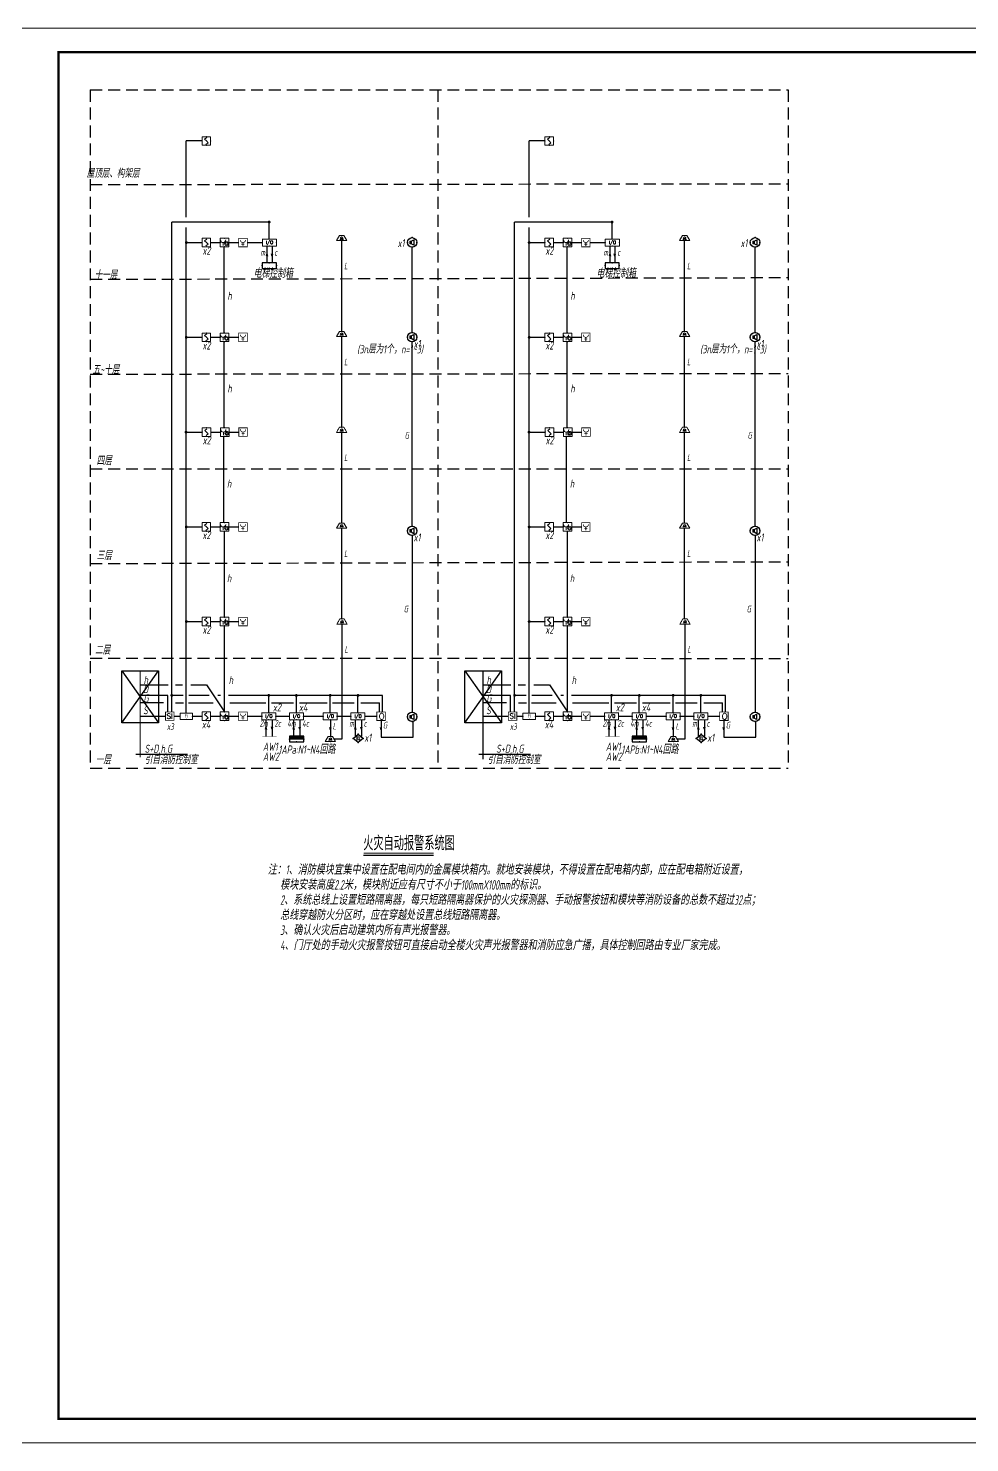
# Model space of a CAD drawing. Extents: x 3774419 to 4775970, y -926964 to 2266.
# Drawn here: x 4057942 to 4097493, y -689364 to -629964 of the extents above; entities that cross this region are included whole.
import ezdxf
from ezdxf.enums import TextEntityAlignment as Align

# ---------------------------------------------------------------- set-up
doc = ezdxf.new("R2010")
doc.units = 0
doc.header["$LTSCALE"] = 1000
doc.header["$MEASUREMENT"] = 0
doc.linetypes.add('CONTINOUS', pattern=[0])
doc.linetypes.add('DASHED', pattern=[0.75, 0.5, -0.25])
doc.layers.get('0').update_dxf_attribs({"linetype": 'CONTINUOUS'})
for name, color, linetype in [('!!电气', 1, 'CONTINUOUS'), ('1-弱电', 3, 'CONTINUOUS'), ('ANNO-NOTE', 7, 'CONTINUOUS'), ('DIM-照明', 7, 'CONTINUOUS'), ('EQUIP-安防', 3, 'CONTINUOUS'), ('EQUIP-广播', 3, 'CONTINUOUS'), ('EQUIP-箱柜', 3, 'CONTINUOUS'), ('WIRE-SECU-1', 30, 'CONTINUOUS'), ('WIRE-消防', 4, 'CONTINUOUS'), ('WIRE-照明', 2, 'CONTINUOUS'), ('设备', 253, 'CONTINUOUS')]:
    doc.layers.add(name, color=color, linetype=linetype)
doc.layers.add('EQUIP-消防', color=3, linetype='CONTINUOUS', lineweight=20)
doc.layers.add('图框', color=147, linetype='CONTINUOUS', lineweight=20)
doc.styles.add('1黑体弱电', font='SIMPLEX.shx', dxfattribs={"width": 0.8, "height": 3.5, "bigfont": 'HZTXT.shx'})
doc.styles.add('_TCH_LABEL', font='COMPLEX', dxfattribs={"bigfont": 'GBCBIG'})
doc.styles.add('_TEL_DIM', font='SIMPLEX', dxfattribs={"width": 0.8, "height": 3.5, "bigfont": 'HZTXT'})
doc.styles.add('HZTXT', font='gbeitc.shx', dxfattribs={"width": 0.8, "height": 400, "bigfont": 'hztxt.shx'})
doc.styles.add('SM1', font='realsz.shx', dxfattribs={"width": 0.75, "bigfont": 'realhz.shx'})
doc.styles.get("Standard").update_dxf_attribs({"font": 'gbenor.shx', "bigfont": 'gbcbig.shx'})

# ---------------------------------------------------------------- blocks, each defined once
blk = doc.blocks.new('$equip$00002341')
for p, q in [((-0.24, 0.14), (-0.24, -0.14)), ((-0.24, 0.14), (-0.1, 0.14)), ((-0.1, 0.14), (0.17, 0.28)), ((-0.1, 0.14), (-0.1, -0.14)), ((0.17, 0.28), (0.17, -0.3)), ((-0.1, -0.14), (-0.24, -0.14)), ((0.17, -0.3), (-0.1, -0.14))]:
    blk.add_line(p, q)
at = {"const_width": 0.04}
blk.add_lwpolyline([(-0.5, 0, -1), (0.5, 0, -1), (-0.5, 0, -1.463176)], format="xyb", dxfattribs=at)
blk.add_circle((0, 0), 0.5)
for p in [(-0.5, 0), (0, 0.5), (0.5, 0), (0, -0.5)]:
    blk.add_point(p)
at = {"color": 7, "style": '_TEL_DIM', "flags": 1}
blk.add_attdef('A', text='', height=0.00002, dxfattribs=at).set_placement((0, 0), align=Align.MIDDLE_CENTER)
blk = doc.blocks.new('$equip$00002649')
for p, q in [((-0.5, 0.5), (-0.5, -0.5)), ((0.5, 0.5), (-0.5, 0.5)), ((-0.2, 0.2), (0.05, 0.4)), ((0, 0), (-0.2, 0.2)), ((0, 0), (0.2, -0.2)), ((0.5, -0.5), (0.5, 0.5)), ((-0.5, -0.5), (0.5, -0.5)), ((0.2, -0.2), (-0.05, -0.4))]:
    blk.add_line(p, q)
at = {"const_width": 0.04}
blk.add_lwpolyline([(-0.5, 0.5), (0.5, 0.5), (0.5, -0.5), (-0.5, -0.5), (-0.5, 0.5), (0.5, 0.5)], dxfattribs=at)
for p in [(-0.5, 0), (0, 0.5), (0.5, 0), (0, -0.5)]:
    blk.add_point(p)
at = {"color": 7, "flags": 1}
for tag, height, p in [('A', 0.00002, (0, 0)), ('B', 0.4, (0.76, -0.21))]:
    blk.add_attdef(tag, text='', height=height, dxfattribs=at).set_placement(p, align=Align.MIDDLE_CENTER)
blk = doc.blocks.new('1消火栓')
at = {"const_width": 41.7}
blk.add_lwpolyline([(-250, 250), (250, 250), (250, -250), (-250, -250)], close=True, dxfattribs=at)
blk.add_lwpolyline([(154, 154, -1.000006), (-154, 154, 114.331023)], format="xyb", dxfattribs=at)
for points in [[(0, 0), (0, -207)], [(0, 0), (0, -207)], [(-93, -96), (85, -96)]]:
    blk.add_lwpolyline(points, dxfattribs=at)
blk = doc.blocks.new('$equip$00002655')
for p, q in [((-0.5, 1), (-0.5, 0)), ((0.5, 1), (-0.5, 1)), ((-0.5, 0), (0.5, 0)), ((-0.17, 0.5), (-0.17, 0.15)), ((0.5, 0), (0.5, 1))]:
    blk.add_line(p, q)
at = {"const_width": 0.04}
blk.add_lwpolyline([(-0.5, 1), (0.5, 1), (0.5, 0), (-0.5, 0), (-0.5, 1), (0.5, 1)], dxfattribs=at)
for radius in [0.226, 0.113]:
    blk.add_circle((0.23, 0.36), radius)
blk.add_arc((-0.17, 0.8), 0.3, 180, 0)
for p in [(-0.5, 0.5), (0, 1), (0, 0), (0.5, 0.5)]:
    blk.add_point(p)
at = {"color": 7, "flags": 1}
for tag, height, p in [('A', 0.00002, (0, 0)), ('B', 0.4, (0.76, 0.29))]:
    blk.add_attdef(tag, text='', height=height, dxfattribs=at).set_placement(p, align=Align.MIDDLE_CENTER)
blk = doc.blocks.new('A$C1B845245')
at = {"layer": '1-弱电', "const_width": 26.6, "elevation": 399}
blk.add_lwpolyline([(126, -75), (126, 221), (-169, 221), (-169, -75)], close=True, dxfattribs=at)
at = {"layer": '1-弱电', "style": '1黑体弱电', "width": 1.000075}
blk.add_text('SI', height=180, dxfattribs=at).set_placement((-130, -17))
blk = doc.blocks.new('A$C5115461D')
at = {"layer": 'DIM-照明', "color": 3}
for p, q in [((-643, 912), (643, -912)), ((-643, -912), (643, 912))]:
    blk.add_line(p, q, dxfattribs=at)
blk.add_lwpolyline([(-643, 912), (643, 912), (643, -912), (-643, -912)], close=True, dxfattribs=at)
blk = doc.blocks.new('$equip$00002463')
for p, q in [((-0.65, 0.65), (-0.65, 0)), ((0.65, 0.65), (-0.65, 0.65)), ((-0.65, 0), (0.65, 0)), ((0.65, 0), (0.65, 0.65))]:
    blk.add_line(p, q)
at = {"const_width": 0.05}
blk.add_lwpolyline([(-0.65, 0.65), (-0.65, 0), (0.65, 0), (0.65, 0.65), (-0.65, 0.65), (-0.65, 0)], dxfattribs=at)
for p in [(-0.65, 0.33), (0, 0.65), (0, 0), (0.65, 0.33)]:
    blk.add_point(p)
at = {"color": 7, "style": '_TEL_DIM'}
blk.add_attdef('$TEXT$', text='', height=0.3, dxfattribs=at).set_placement((0.01, 0.34), align=Align.MIDDLE_CENTER)
at = {"color": 7, "style": '_TEL_DIM', "flags": 1}
blk.add_attdef('A', text='', height=0.00002, dxfattribs=at).set_placement((0, 0), align=Align.MIDDLE_CENTER)
blk = doc.blocks.new('$equip$00002659')
for p, q in [((-0.3, 0.7), (-0.7, 0)), ((-0.7, 0), (0.7, 0)), ((0.3, 0.7), (-0.3, 0.7)), ((-0.05, 0.17), (-0.25, 0.17)), ((-0.18, 0.3), (0.18, 0.3)), ((-0.05, 0.3), (-0.05, 0.17)), ((0.05, 0.3), (0.05, 0.17)), ((0.05, 0.17), (0.25, 0.17)), ((0.7, 0), (0.3, 0.7))]:
    blk.add_line(p, q)
at = {"const_width": 0.04}
blk.add_lwpolyline([(-0.3, 0.7), (0.3, 0.7), (0.7, 0), (-0.7, 0), (-0.3, 0.7), (0.3, 0.7)], dxfattribs=at)
blk.add_arc((0, 0.3), 0.181, 359.6973, 180.3027)
for p in [(-0.5, 0.35), (0, 0.7), (0, 0), (0.5, 0.35)]:
    blk.add_point(p)
at = {"color": 7, "flags": 1}
for tag, height, p in [('A', 0.00002, (0, 0)), ('B', 0.4, (0.96, 0.29))]:
    blk.add_attdef(tag, text='', height=height, dxfattribs=at).set_placement(p, align=Align.MIDDLE_CENTER)
blk = doc.blocks.new('1输出模块')
at = {"layer": '1-弱电', "const_width": 45}
blk.add_lwpolyline([(250, 0), (250, 500), (-250, 500), (-250, 0)], close=True, dxfattribs=at)
at = {"layer": '1-弱电', "style": '1黑体弱电', "oblique": 0.7}
blk.add_text('O', height=370, dxfattribs=at).set_placement((-137, 63))
blk = doc.blocks.new('$equip$00002779')
for p, q in [((0.65, 0.65), (-0.65, 0.65)), ((-0.65, 0.65), (-0.65, 0)), ((-0.65, 0), (0.65, 0)), ((0.65, 0), (0.65, 0.65))]:
    blk.add_line(p, q)
at = {"const_width": 0.04}
blk.add_lwpolyline([(-0.65, 0.65), (-0.65, 0), (0.65, 0), (0.65, 0.65), (-0.65, 0.65), (-0.65, 0)], dxfattribs=at)
for p in [(-0.65, 0.33), (0, 0.65), (0, 0), (0.65, 0.33)]:
    blk.add_point(p)
at = {"color": 7}
blk.add_attdef('$TEXT$', text='', height=0.34, dxfattribs=at).set_placement((0.01, 0.34), align=Align.MIDDLE_CENTER)
at = {"color": 7, "flags": 1}
for tag, height, p in [('A', 0.00002, (0, 0)), ('B', 0.4, (0.9, 0.25))]:
    blk.add_attdef(tag, text='', height=height, dxfattribs=at).set_placement(p, align=Align.MIDDLE_CENTER)
blk = doc.blocks.new('$equip$00002474')
for p, q in [((-0.52, 0), (0, 0.44)), ((0, -0.44), (-0.52, 0)), ((0, 0.44), (0.52, 0)), ((0.52, 0), (0, -0.44))]:
    blk.add_line(p, q)
at = {"const_width": 0.04}
blk.add_lwpolyline([(0, 0.44), (-0.52, 0), (0, -0.44), (0.52, 0), (0, 0.44), (-0.52, 0)], dxfattribs=at)
for p in [(-0.52, 0), (0, 0.44), (0.52, 0), (0, -0.44)]:
    blk.add_point(p)
at = {"color": 7, "style": '_TEL_DIM'}
blk.add_attdef('$TEXT$', text='', height=0.3, dxfattribs=at).set_placement((0.03, 0.01), align=Align.MIDDLE_CENTER)
at = {"color": 7, "style": '_TEL_DIM', "flags": 1}
blk.add_attdef('A', text='', height=0.00002, dxfattribs=at).set_placement((0, 0), align=Align.MIDDLE_CENTER)
blk = doc.blocks.new('A$C341176C1')
at = {"layer": '设备', "color": 3, "const_width": 5}
blk.add_lwpolyline([(-240, -200), (0, -200), (0, -800), (-240, -800)], close=True, dxfattribs=at)
for points in [[(-240, -312), (0, -312)], [(-240, -688), (0, -688)]]:
    blk.add_lwpolyline(points, dxfattribs=at)
blk = doc.blocks.new('*X10')
at = {"color": 0}
for p, q in [((-250, 33), (-183, 100)), ((-250, 68), (-218, 100)), ((-247, 0), (-147, 100)), ((-212, 0), (-112, 100)), ((-177, 0), (-77, 100)), ((-141, 0), (-41, 100)), ((-106, 0), (-6, 100)), ((-71, 0), (29, 100)), ((-35, 0), (65, 100)), ((0, 0), (100, 100)), ((35, 0), (135, 100)), ((71, 0), (171, 100)), ((106, 0), (206, 100)), ((141, 0), (241, 100)), ((177, 0), (250, 73)), ((212, 0), (250, 38)), ((247, 0), (250, 3))]:
    blk.add_line(p, q, dxfattribs=at)
blk = doc.blocks.new('$equip$00001414')
for p, q in [((0.75, 0.6), (-0.75, 0.6)), ((-0.75, 0.6), (-0.75, 0)), ((-0.75, 0.3), (0.75, 0.3)), ((-0.75, 0), (0.75, 0)), ((0.75, 0), (0.75, 0.6))]:
    blk.add_line(p, q)
at = {"const_width": 0.3}
blk.add_lwpolyline([(-0.75, 0.15), (0.75, 0.15)], dxfattribs=at)
for p in [(-0.75, 0.3), (0, 0.6), (0, 0), (0.75, 0.3)]:
    blk.add_point(p)
at = {"xscale": 0.00300000000061118, "yscale": 0.00300000000061118, "zscale": 0.00300000000061118}
blk.add_blockref('*X10', (0, 0), dxfattribs=at)
at = {"style": '_TCH_LABEL', "flags": 9}
blk.add_attdef('A', (0, 0), '', height=0.00002, dxfattribs=at)
blk = doc.blocks.new('$equip$00001413')
for p, q in [((0.75, 0.6), (-0.75, 0.6)), ((-0.75, 0.6), (-0.75, 0)), ((-0.75, 0), (0.75, 0)), ((0.75, 0), (0.75, 0.6))]:
    blk.add_line(p, q)
for p in [(-0.75, 0.3), (0, 0.6), (0, 0), (0.75, 0.3)]:
    blk.add_point(p)
at = {"style": '_TCH_LABEL', "flags": 9}
blk.add_attdef('A', (0, 0), '', height=0.00002, dxfattribs=at)

msp = doc.modelspace()

# ---------------------------------------------------------------- linework, layer by layer
at = {"layer": '!!电气'}
for p, q in [((4062467, -660453), (4064625.7, -660453)), ((4076873, -660453), (4079044.3, -660453))]:
    msp.add_line(p, q, dxfattribs=at)
at = {"layer": 'ANNO-NOTE', "color": 7}
for p in [(4072026.9, -664694.9, 2793.2), (4073062.3, -664694.9, 2793.2)]:
    msp.add_line(p, (4074970.4, -664694.9, 2793.2), dxfattribs=at)
at = {"layer": 'DIM-照明', "color": 253, "linetype": 'DASHED'}
for p, q in [((4060549.2, -632545.9), (4060549.4, -661031.1, 2722.6)), ((4075145.1, -632545.8), (4075145.3, -661031, 2722.6)), ((4089863.2, -632545.8), (4089863.4, -661031, 2722.6))]:
    msp.add_line(p, q, dxfattribs=at)
at = {"layer": 'DIM-照明', "color": 3}
for p, q in [((4065243.1, -634697.1, -2005.7), (4064579.7, -634697.1, -2005.7)), ((4064579.7, -637895.4, -1286.3), (4064579.7, -634697.1, -2005.7)), ((4078985.6, -637895.4, -1286.3), (4078985.6, -634697.1, -2005.7)), ((4079649.1, -634697.1, -2005.7), (4078985.6, -634697.1, -2005.7)), ((4063967.8, -657978.5, 3479.9), (4063967.8, -638101.9, 3479.9)), ((4068061.5, -638101.9, 836.6), (4063967.8, -638101.9, 3479.9)), ((4064579.7, -657978.5, 3231.3), (4064579.7, -638327.6, -1189.1)), ((4068061.4, -638814.3, -1203.1), (4068061.5, -638101.9, 1068.1)), ((4078373.8, -657978.5, 3479.9), (4078373.8, -638101.9, 3479.9)), ((4082467.5, -638101.9, 836.6), (4078373.8, -638101.9, 3479.9)), ((4078985.6, -657978.5, 3231.3), (4078985.6, -638327.6, -1189.1)), ((4082467.4, -638814.3, -1203.1), (4082467.5, -638101.9, 1068.1)), ((4064607, -638961.8, -1306.4), (4065240.4, -638961.8, -1306.4)), ((4065603.1, -638961.8, -1306.4), (4066009.8, -638961.8, -1306.4)), ((4066372.5, -638961.8, -1306.4), (4066779.2, -638961.8, -1306.4)), ((4067139.4, -638961.8, -1306.4), (4067777.7, -638961.8, -1203.1)), ((4067962.7, -639109.3, -1203.1), (4067962.7, -639807.8, -1203.1)), ((4068183.3, -639109.3, -1203.1), (4068183.3, -639807.8, -1203.1)), ((4071110.2, -642693.1, 227.5), (4071110.2, -638882, 227.5)), ((4079013, -638961.8, -1306.4), (4079646.4, -638961.8, -1306.4)), ((4080009.1, -638961.8, -1306.4), (4080415.8, -638961.8, -1306.4)), ((4080778.4, -638961.8, -1306.4), (4081185.2, -638961.8, -1306.4)), ((4081545.4, -638961.8, -1306.4), (4082183.7, -638961.8, -1203.1)), ((4082368.7, -639109.3, -1203.1), (4082368.7, -639807.8, -1203.1)), ((4082589.3, -639109.3, -1203.1), (4082589.3, -639807.8, -1203.1)), ((4085516.1, -642693.1, 227.5), (4085516.1, -638882, 227.5)), ((4067962.7, -639439, -1203.1), (4067935.6, -639536.5, -1203.1)), ((4067962.7, -639439, -1203.1), (4067989.8, -639536.5, -1203.1)), ((4068183.3, -639537.4, -1203.1), (4068156.2, -639439.8, -1203.1)), ((4068183.3, -639537.4, -1203.1), (4068210.5, -639439.8, -1203.1)), ((4074068.4, -642738.5, -3516.3), (4074068.4, -639155.9, -3516.3)), ((4082368.7, -639439, -1203.1), (4082341.5, -639536.5, -1203.1)), ((4082368.7, -639439, -1203.1), (4082395.8, -639536.5, -1203.1)), ((4082589.3, -639537.4, -1203.1), (4082562.2, -639439.8, -1203.1)), ((4082589.3, -639537.4, -1203.1), (4082616.5, -639439.8, -1203.1)), ((4088474.3, -642738.5, -3516.3), (4088474.3, -639155.9, -3516.3)), ((4064607, -642941.4, -1306.4), (4065240.4, -642941.4, -1306.4)), ((4065603.1, -642941.4, -1306.4), (4066009.8, -642941.4, -1306.4)), ((4066372.5, -642941.4, -1306.4), (4066779.2, -642941.4, -1306.4)), ((4071110.1, -646718.7, 227.5), (4071110.1, -642907.6, 227.5)), ((4074068.4, -646721.2, -3516.3), (4074068.4, -643138.5, -3516.3)), ((4079013, -642941.4, -1306.4), (4079646.4, -642941.4, -1306.4)), ((4080009.1, -642941.4, -1306.4), (4080415.8, -642941.4, -1306.4)), ((4080778.4, -642941.4, -1306.4), (4081185.2, -642941.4, -1306.4)), ((4085516, -646718.7, 227.5), (4085516, -642907.6, 227.5)), ((4088474.3, -646721.2, -3516.3), (4088474.3, -643138.5, -3516.3)), ((4074068.4, -650870.6, -1186.1), (4074068.4, -646721.2, -3516.3)), ((4088474.3, -650870.6, -1186.1), (4088474.3, -646721.2, -3516.3)), ((4064579.7, -646923.1, 3231.3), (4065249.9, -646923.1, -472.4)), ((4065612.5, -646923.1, -472.4), (4066019.2, -646923.1, -472.4)), ((4066381.9, -646923.1, -472.4), (4066788.6, -646923.1, -472.4)), ((4071110, -650744.2, 227.5), (4071110, -646933.1, 227.5)), ((4078985.6, -646923.1, 3231.3), (4079655.9, -646923.1, -472.4)), ((4080018.5, -646923.1, -472.4), (4080425.2, -646923.1, -472.4)), ((4080787.9, -646923.1, -472.4), (4081194.6, -646923.1, -472.4)), ((4085515.9, -650744.2, 227.5), (4085515.9, -646933.1, 227.5)), ((4064607, -650904.8, 228.9), (4065240.4, -650904.8, 228.9)), ((4065603.1, -650904.8, 228.9), (4066009.8, -650904.8, 228.9)), ((4066372.5, -650904.8, 228.9), (4066779.2, -650904.8, 228.9)), ((4071110, -654769.8, 227.5), (4071110, -650958.7, 227.5)), ((4079013, -650904.8, 228.9), (4079646.4, -650904.8, 228.9)), ((4080009.1, -650904.8, 228.9), (4080415.8, -650904.8, 228.9)), ((4080778.4, -650904.8, 228.9), (4081185.2, -650904.8, 228.9)), ((4085515.9, -654769.8, 227.5), (4085515.9, -650958.7, 227.5)), ((4074068.4, -651270.6, -1186.1), (4074068.4, -654843.3, -1186.1)), ((4088474.3, -651270.6, -1186.1), (4088474.3, -654843.3, -1186.1)), ((4064579.7, -654877.5, 3231.3), (4064830, -654877.5, 3561.7)), ((4064830, -654877.5, 3561.7), (4065240.5, -654877.5, -193.8)), ((4064830, -654877.5, 3561.7), (4065240.5, -654877.5, -193.8)), ((4065603.1, -654877.5, -193.8), (4066009.9, -654877.5, -193.8)), ((4066372.5, -654877.5, -193.8), (4066779.2, -654877.5, -193.8)), ((4071125.8, -659809.2, -195.3), (4071125.8, -654984.3, -195.3)), ((4074068.4, -654843.3, -1186.1), (4074068.4, -658678.3, -1186.1)), ((4078985.6, -654877.5, 3231.3), (4079236, -654877.5, 3561.7)), ((4079236, -654877.5, 3561.7), (4079646.5, -654877.5, -193.8)), ((4079236, -654877.5, 3561.7), (4079646.5, -654877.5, -193.8)), ((4080009.1, -654877.5, -193.8), (4080415.8, -654877.5, -193.8)), ((4080778.5, -654877.5, -193.8), (4081185.2, -654877.5, -193.8)), ((4085531.8, -659809.2, -195.3), (4085531.8, -654984.3, -195.3)), ((4088474.3, -654843.3, -1186.1), (4088474.3, -658678.3, -1186.1)), ((4063801, -657978.5, 4247.4), (4062631.6, -657978.5, 1567)), ((4063801, -658673.8, 3479.9), (4063801, -657978.5, 3479.9)), ((4063967.8, -658673.8, 3479.9), (4063967.8, -657978.5, 3479.9)), ((4064451.1, -657978.5, 2887.2), (4063979.9, -657978.5, 4221.6)), ((4064579, -658725.5, 3479.9), (4064579.7, -657978.5, 4211)), ((4065546.5, -657978.5, -215.3), (4064691.5, -657978.5, 2206.2)), ((4066020.2, -657978.5, -366.3), (4065907.2, -657978.5, -412.6)), ((4072821.6, -657982.8, 5862.1), (4066358.8, -657978.5, -172.7)), ((4068043, -658708, -195.3), (4068043.1, -657978.5, 2202.7)), ((4069205.2, -658710.7, -3071.1), (4069205.3, -657981.2, -673.1)), ((4070629.7, -658708, -195.3), (4070629.8, -657978.5, 2202.7)), ((4071791.9, -658710.7, -3071.1), (4071792, -657981.2, -673.1)), ((4072821.6, -658683.1, 5862.1), (4072821.6, -657982.8, 5862.1)), ((4072821.6, -658683.1, 5862.1), (4072821.6, -657982.8, 5862.1)), ((4078207, -657978.5, 4247.4), (4077037.6, -657978.5, 1567)), ((4078207, -658673.8, 3479.9), (4078207, -657978.5, 3479.9)), ((4078373.8, -658673.8, 3479.9), (4078373.8, -657978.5, 3479.9)), ((4078857, -657978.5, 2887.2), (4078385.9, -657978.5, 4221.6)), ((4078985, -658725.5, 3479.9), (4078985.6, -657978.5, 4211)), ((4079952.5, -657978.5, -215.3), (4079097.5, -657978.5, 2206.2)), ((4080426.2, -657978.5, -366.3), (4080313.2, -657978.5, -412.6)), ((4087227.6, -657982.8, 5862.1), (4080764.8, -657978.5, -172.7)), ((4082449, -658708, -195.3), (4082449.1, -657978.5, 2202.7)), ((4083611.2, -658710.7, -3071.1), (4083611.3, -657981.2, -673.1)), ((4085035.7, -658708, -195.3), (4085035.8, -657978.5, 2202.7)), ((4086197.9, -658710.7, -3071.1), (4086197.9, -657981.2, -673.1)), ((4087227.6, -658683.1, 5862.1), (4087227.6, -657982.8, 5862.1)), ((4087227.6, -658683.1, 5862.1), (4087227.6, -657982.8, 5862.1)), ((4063629, -658293.3, 4130.2), (4062653.2, -658292.7, 121.3)), ((4064131.3, -658293.6, 4338.6), (4064463, -658293.6, 4338.6)), ((4064677.3, -658293.6, 4338.6), (4065714.6, -658293.6, 4338.6)), ((4066405.2, -658293.6, 4338.6), (4067920.1, -658293.6, 4338.6)), ((4068159.5, -658293.6, 4338.6), (4069086.7, -658293.6, 4338.6)), ((4069341.8, -658293.6, 4338.6), (4070504.7, -658293.6, 4338.6)), ((4070723.8, -658294.4, 1597.5), (4071569.8, -658294.5, 2004.5)), ((4070788.4, -658294.2, 2989.1), (4071633.7, -658294.2, 2983.7)), ((4071911.8, -658297.5, 7700.6), (4072700.7, -658298.3, 8928.8)), ((4072700.7, -658679.5, 7983.3), (4072700.7, -658298.3, 8928.8)), ((4078035, -658293.3, 4130.2), (4077059.2, -658292.7, 121.3)), ((4078537.3, -658293.6, 4338.6), (4078869, -658293.6, 4338.6)), ((4079083.3, -658293.6, 4338.6), (4080120.5, -658293.6, 4338.6)), ((4080811.2, -658293.6, 4338.6), (4082326.1, -658293.6, 4338.6)), ((4082565.5, -658293.6, 4338.6), (4083492.7, -658293.6, 4338.6)), ((4083747.8, -658293.6, 4338.6), (4084910.7, -658293.6, 4338.6)), ((4085129.7, -658294.4, 1597.5), (4085975.8, -658294.5, 2004.5)), ((4085194.3, -658294.2, 2989.1), (4086039.7, -658294.2, 2983.7)), ((4086317.8, -658297.5, 7700.6), (4087106.6, -658298.3, 8928.8)), ((4087106.6, -658679.5, 7983.3), (4087106.6, -658298.3, 8928.8)), ((4062651.9, -658850.9, 617.8), (4063707.3, -658850.9, 3479.9)), ((4062651.9, -658850.9, 617.8), (4063707.3, -658850.9, 3479.9)), ((4064081.3, -658855.5, 3479.9), (4064319, -658855.5, 3479.9)), ((4064839, -658855.5, 3479.9), (4065240.5, -658855.5, -193.8)), ((4064839, -658855.5, 3479.9), (4065240.5, -658855.5, -193.8)), ((4065603.1, -658855.5, -193.8), (4066009.9, -658855.5, -193.8)), ((4066372.5, -658855.5, -193.8), (4066779.2, -658855.5, -193.8)), ((4067139.4, -658855.5, -193.8), (4067777.8, -658855.5, -90.5)), ((4067927.7, -659307.5, -195.3), (4067900.5, -659405.1, -195.3)), ((4067927.7, -659002.8, -195.3), (4067927.7, -659702.1, -195.3)), ((4067927.7, -659307.5, -195.3), (4067954.8, -659405.1, -195.3)), ((4068189.8, -659401.9, -195.3), (4068162.7, -659304.3, -195.3)), ((4068189.8, -659002.8, -195.3), (4068189.8, -659702.1, -195.3)), ((4068189.8, -659401.9, -195.3), (4068217, -659304.3, -195.3)), ((4068338, -658855.3, -195.3), (4068903.4, -658855.3, 1085.5)), ((4069089.9, -659310.2, -3071.1), (4069062.7, -659407.8, -3071.1)), ((4069089.9, -659005.5, -3071.1), (4069089.9, -659704.8, -3071.1)), ((4069089.9, -659310.2, -3071.1), (4069117, -659407.8, -3071.1)), ((4069352, -659404.5, -3071.1), (4069324.9, -659307, -3071.1)), ((4069352, -659005.5, -3071.1), (4069352, -659704.8, -3071.1)), ((4069352, -659404.5, -3071.1), (4069379.2, -659307, -3071.1)), ((4069500.2, -658858.2, -3071.1), (4070334.7, -658858.2, -195.3)), ((4070634, -659431.1, -195.3), (4070606.9, -659333.5, -195.3)), ((4070634, -659003, -195.3), (4070634, -659701.5, -195.3)), ((4070634, -659431.1, -195.3), (4070661.2, -659333.5, -195.3)), ((4070887.4, -658855.3, 1047.3), (4071490.1, -658855.3, 1085.5)), ((4071676.5, -659310.2, -3071.1), (4071649.4, -659407.8, -3071.1)), ((4071676.5, -659005.5, -3071.1), (4071676.5, -659704.8, -3071.1)), ((4071676.5, -659310.2, -3071.1), (4071703.7, -659407.8, -3071.1)), ((4071938.7, -659404.5, -3071.1), (4071911.6, -659307, -3071.1)), ((4071938.7, -659005.5, -3071.1), (4071938.7, -659704.8, -3071.1)), ((4071938.7, -659404.5, -3071.1), (4071965.8, -659307, -3071.1)), ((4072086.9, -658854.8, -3071.1), (4072593.4, -658854.8, -3032.9)), ((4072761.1, -659432.5, 7983.3), (4072734, -659334.9, 7983.3)), ((4072761.1, -659032.9, 7983.3), (4072761.1, -659728, 5646)), ((4072761.1, -659432.5, 7983.3), (4072788.3, -659334.9, 7983.3)), ((4077057.9, -658850.9, 617.8), (4078113.3, -658850.9, 3479.9)), ((4077057.9, -658850.9, 617.8), (4078113.3, -658850.9, 3479.9)), ((4078487.3, -658855.5, 3479.9), (4078725, -658855.5, 3479.9)), ((4079245, -658855.5, 3479.9), (4079646.5, -658855.5, -193.8)), ((4079245, -658855.5, 3479.9), (4079646.5, -658855.5, -193.8)), ((4080009.1, -658855.5, -193.8), (4080415.8, -658855.5, -193.8)), ((4080778.5, -658855.5, -193.8), (4081185.2, -658855.5, -193.8)), ((4081545.4, -658855.5, -193.8), (4082183.8, -658855.5, -90.5)), ((4082333.7, -659307.5, -195.3), (4082306.5, -659405.1, -195.3)), ((4082333.7, -659002.8, -195.3), (4082333.7, -659702.1, -195.3)), ((4082333.7, -659307.5, -195.3), (4082360.8, -659405.1, -195.3)), ((4082595.8, -659401.9, -195.3), (4082568.7, -659304.3, -195.3)), ((4082595.8, -659002.8, -195.3), (4082595.8, -659702.1, -195.3)), ((4082595.8, -659401.9, -195.3), (4082623, -659304.3, -195.3)), ((4082744, -658855.3, -195.3), (4083309.4, -658855.3, 1085.5)), ((4083495.8, -659310.2, -3071.1), (4083468.7, -659407.8, -3071.1)), ((4083495.8, -659005.5, -3071.1), (4083495.8, -659704.8, -3071.1)), ((4083495.8, -659310.2, -3071.1), (4083523, -659407.8, -3071.1)), ((4083758, -659404.5, -3071.1), (4083730.9, -659307, -3071.1)), ((4083758, -659005.5, -3071.1), (4083758, -659704.8, -3071.1)), ((4083758, -659404.5, -3071.1), (4083785.1, -659307, -3071.1)), ((4083906.2, -658858.2, -3071.1), (4084740.7, -658858.2, -195.3)), ((4085040, -659431.1, -195.3), (4085012.9, -659333.5, -195.3)), ((4085040, -659003, -195.3), (4085040, -659701.5, -195.3)), ((4085040, -659431.1, -195.3), (4085067.2, -659333.5, -195.3)), ((4085293.4, -658855.3, 1047.3), (4085896.1, -658855.3, 1085.5)), ((4086082.5, -659310.2, -3071.1), (4086055.4, -659407.8, -3071.1)), ((4086082.5, -659005.5, -3071.1), (4086082.5, -659704.8, -3071.1)), ((4086082.5, -659310.2, -3071.1), (4086109.7, -659407.8, -3071.1)), ((4086344.7, -659404.5, -3071.1), (4086317.6, -659307, -3071.1)), ((4086344.7, -659005.5, -3071.1), (4086344.7, -659704.8, -3071.1)), ((4086344.7, -659404.5, -3071.1), (4086371.8, -659307, -3071.1)), ((4086492.9, -658854.8, -3071.1), (4086999.4, -658854.8, -3032.9)), ((4087167.1, -659432.5, 7983.3), (4087140, -659334.9, 7983.3)), ((4087167.1, -659032.9, 7983.3), (4087167.1, -659728, 5646)), ((4087167.1, -659432.5, 7983.3), (4087194.3, -659334.9, 7983.3)), ((4070788.5, -659809.2, -195.3), (4071125.8, -659809.2, -195.3)), ((4085194.5, -659809.2, -195.3), (4085531.8, -659809.2, -195.3))]:
    msp.add_line(p, q, dxfattribs=at)
at = {"layer": 'DIM-照明', "color": 253, "linetype": 'DASHED'}
for points in [[(4060549.2, -632545.9), (4089863.2, -632545.8)], [(4060549.3, -636525.5), (4089863.3, -636489.3)], [(4060549.3, -640505.1), (4089863.3, -640432.9)]]:
    msp.add_lwpolyline(points, dxfattribs=at)
at = {"layer": 'DIM-照明', "color": 3, "const_width": 60}
for points, elevation in [([(4068031.5, -638101.9, 1), (4068091.5, -638101.9, 1)], 836.6), ([(4082437.5, -638101.9, 1), (4082497.5, -638101.9, 1)], 836.6), ([(4064549.7, -638961.8, 1), (4064609.7, -638961.8, 1)], -1306.4), ([(4078955.6, -638961.8, 1), (4079015.6, -638961.8, 1)], -1306.4), ([(4064549.7, -642941.4, 1), (4064609.7, -642941.4, 1)], -1306.4), ([(4078955.6, -642941.4, 1), (4079015.6, -642941.4, 1)], -1306.4), ([(4064540.7, -646923.1, 1), (4064600.7, -646923.1, 1)], 1379.4), ([(4078946.7, -646923.1, 1), (4079006.7, -646923.1, 1)], 1379.4), ([(4064549.7, -650904.8, 1), (4064609.7, -650904.8, 1)], 228.9), ([(4078955.6, -650904.8, 1), (4079015.6, -650904.8, 1)], 228.9), ([(4064549.7, -654877.5, 1), (4064609.7, -654877.5, 1)], 3231.3), ([(4078955.6, -654877.5, 1), (4079015.6, -654877.5, 1)], 3231.3), ([(4063937.8, -657978.5, 1), (4063997.8, -657978.5, 1)], 3479.9), ([(4068013.1, -657978.5, 1), (4068073.1, -657978.5, 1)], 2498.7), ([(4069175.3, -657981.2, 1), (4069235.3, -657981.2, 1)], -377.1), ([(4070599.8, -657978.5, 1), (4070659.8, -657978.5, 1)], 2498.7), ([(4071762, -657981.2, 1), (4071822, -657981.2, 1)], -2619.3), ([(4078343.8, -657978.5, 1), (4078403.8, -657978.5, 1)], 3479.9), ([(4082419.1, -657978.5, 1), (4082479.1, -657978.5, 1)], 2498.7), ([(4083581.3, -657981.2, 1), (4083641.3, -657981.2, 1)], -377.1), ([(4085005.8, -657978.5, 1), (4085065.8, -657978.5, 1)], 2498.7), ([(4086167.9, -657981.2, 1), (4086227.9, -657981.2, 1)], -2619.3)]:
    msp.add_lwpolyline(points, format="xyb", close=True, dxfattribs=dict(at, elevation=elevation))
at = {"layer": 'DIM-照明', "color": 3}
for points, elevation in [([(4066171.4, -642762.1), (4066171.4, -639143.1)], -608.7), ([(4080577.4, -642762.1), (4080577.4, -639143.1)], -608.7), ([(4066171.4, -646741.8), (4066171.4, -643122.7)], -608.7), ([(4080577.4, -646741.8), (4080577.4, -643122.7)], -608.7), ([(4066151.1, -650725.5), (4066151.7, -647106.5)], 91.5), ([(4080557, -650725.5), (4080557.6, -647106.5)], 91.5), ([(4066189.9, -654697.5), (4066189.8, -651084.8)], 1603.5), ([(4080595.8, -654697.5), (4080595.8, -651084.8)], 1603.5), ([(4066191.2, -658674.2), (4066190.5, -655057.5)], 1603.5), ([(4080597.2, -658674.2), (4080596.5, -655057.5)], 1603.5), ([(4062652.9, -657542.2), (4063814.3, -657542.2)], 3479.9), ([(4064121.1, -657542.2), (4064427.9, -657542.2)], 3479.9), ([(4064778.4, -657542.2), (4065435.6, -657542.2), (4066191.2, -658674.2)], 3479.9), ([(4077058.9, -657542.2), (4078220.3, -657542.2)], 3479.9), ([(4078527.1, -657542.2), (4078833.9, -657542.2)], 3479.9), ([(4079184.3, -657542.2), (4079841.6, -657542.2), (4080597.2, -658674.2)], 3479.9), ([(4072761.1, -659728), (4074106.9, -659727.3), (4074106.9, -659074.5)], -1186.1), ([(4087167.1, -659728), (4088512.8, -659727.3), (4088512.8, -659074.5)], -1186.1)]:
    msp.add_lwpolyline(points, dxfattribs=dict(at, elevation=elevation))
at = {"layer": 'DIM-照明', "color": 253, "linetype": 'DASHED'}
for points, elevation in [([(4060549.3, -644486.7), (4089863.3, -644457.5)], 834), ([(4060549.3, -648468.4), (4089863.3, -648469.6)], 1535.3), ([(4060549.3, -652441.1), (4089863.4, -652366.3)], 1112.6), ([(4060549.3, -656413.8), (4089863.4, -656425.5)], 689.9), ([(4060549.3, -661031.1), (4089863.4, -661031)], 2722.6)]:
    msp.add_lwpolyline(points, dxfattribs=dict(at, elevation=elevation))
at = {"layer": 'WIRE-SECU-1', "color": 7, "const_width": 50, "elevation": 2793.2}
for points in [[(4072025.9, -664608.1), (4074970.4, -664608.1)], [(4073061.2, -664608.1), (4074970.4, -664608.1)]]:
    msp.add_lwpolyline(points, dxfattribs=at)
at = {"layer": 'WIRE-消防', "const_width": 50, "elevation": 3527.7}
for points in [[(4062643.1, -660579.6), (4062643.1, -656941.3)], [(4077049.1, -660659.6), (4077049.1, -656941.3)]]:
    msp.add_lwpolyline(points, dxfattribs=at)
at = {"layer": '图框'}
msp.add_lwpolyline([(4056717.5, -629963.9), (4140817.5, -629963.9), (4140817.5, -689363.9), (4056717.5, -689363.9)], close=True, dxfattribs=at)
at = {"layer": '图框', "const_width": 100}
msp.add_lwpolyline([(4139817.5, -688363.9), (4139817.5, -630963.9), (4059217.5, -630963.9), (4059217.5, -688363.9)], close=True, dxfattribs=at)

# ---------------------------------------------------------------- block references
at = {"rotation": 90}
for p in [(4067577.8, -659693.4, -90.5), (4081983.8, -659693.4, -90.5)]:
    msp.add_blockref('A$C341176C1', p, dxfattribs=at)
at = {"layer": '1-弱电', "xscale": 0.7205095766112208, "yscale": 0.7205095766112208, "zscale": 0.7205095766112208}
for p in [(4066959.3, -638961.8, -1306.4), (4081365.3, -638961.8, -1306.4), (4066959.3, -642941.4, -1306.4), (4081365.3, -642941.4, -1306.4), (4066968.7, -646923.1, -472.4), (4081374.7, -646923.1, -472.4), (4066959.3, -650904.8, 228.9), (4081365.3, -650904.8, 228.9), (4066959.4, -654877.5, -193.8), (4081365.3, -654877.5, -193.8), (4066959.4, -658855.5, -193.8), (4081365.3, -658855.5, -193.8)]:
    msp.add_blockref('1消火栓', p, dxfattribs=at)
at = {"layer": 'EQUIP-安防', "xscale": 400, "yscale": 400, "zscale": 400}
for p in [(4071805, -659783.3, -670), (4086211, -659783.3, -670)]:
    msp.add_blockref('$equip$00002474', p, dxfattribs=at).add_auto_attribs({'$TEXT$': 'EL'})
at = {"layer": 'EQUIP-广播', "xscale": 400, "yscale": 400, "zscale": 400}
for p in [(4074068.4, -638955.9, -3516.3), (4088474.3, -638955.9, -3516.3), (4074068.4, -642938.5, -3516.3), (4088474.3, -642938.5, -3516.3), (4074068.4, -651070.6, -1186.1), (4088474.3, -651070.6, -1186.1), (4074067.9, -658878.3, -1186.1), (4088473.9, -658878.3, -1186.1)]:
    msp.add_blockref('$equip$00002341', p, dxfattribs=at)
at = {"layer": 'EQUIP-消防', "xscale": 360, "yscale": 360, "zscale": 360}
for name, p in [('$equip$00002649', (4065423.1, -634697.1, -2005.7)), ('$equip$00002649', (4079829.1, -634697.1, -2005.7)), ('$equip$00002649', (4065423.1, -638961.8, -1306.4)), ('$equip$00002655', (4066189.8, -639141.8, -1306.4)), ('$equip$00002649', (4079829.1, -638961.8, -1306.4)), ('$equip$00002655', (4080595.8, -639141.8, -1306.4)), ('$equip$00002649', (4065423.1, -642941.4, -1306.4)), ('$equip$00002655', (4066189.8, -643121.4, -1306.4)), ('$equip$00002649', (4079829.1, -642941.4, -1306.4)), ('$equip$00002655', (4080595.8, -643121.4, -1306.4)), ('$equip$00002649', (4065432.5, -646923.1, -472.4)), ('$equip$00002655', (4066199.2, -647103.1, -472.4)), ('$equip$00002649', (4079838.5, -646923.1, -472.4)), ('$equip$00002655', (4080605.2, -647103.1, -472.4)), ('$equip$00002649', (4065423.1, -650904.8, 228.9)), ('$equip$00002655', (4066189.8, -651084.8, 228.9)), ('$equip$00002649', (4079829.1, -650904.8, 228.9)), ('$equip$00002655', (4080595.8, -651084.8, 228.9)), ('$equip$00002649', (4065423.1, -654877.5, -193.8)), ('$equip$00002655', (4066189.9, -655057.5, -193.8)), ('$equip$00002649', (4079829.1, -654877.5, -193.8)), ('$equip$00002655', (4080595.8, -655057.5, -193.8)), ('$equip$00002649', (4065423.1, -658855.5, -193.8)), ('$equip$00002655', (4066189.9, -659035.5, -193.8)), ('$equip$00002649', (4079829.1, -658855.5, -193.8)), ('$equip$00002655', (4080595.8, -659035.5, -193.8))]:
    msp.add_blockref(name, p, dxfattribs=at)
at = {"layer": 'EQUIP-消防', "color": 7, "xscale": 453.8461538553238, "yscale": 453.8461538553238, "zscale": 453.8461538553238}
for p in [(4068072.7, -639109.3, -1203.1), (4082478.7, -639109.3, -1203.1), (4068043, -659003, -195.3), (4069205.2, -659005.7, -3071.1), (4070629.7, -659003, -195.3), (4071791.9, -659005.7, -3071.1), (4082449, -659003, -195.3), (4083611.2, -659005.7, -3071.1), (4085035.7, -659003, -195.3), (4086197.9, -659005.7, -3071.1)]:
    msp.add_blockref('$equip$00002463', p, dxfattribs=at).add_auto_attribs({'$TEXT$': 'I/O'})
at = {"layer": 'EQUIP-消防', "linetype": 'CONTINOUS', "xscale": 308.243727598805, "yscale": 308.243727598805, "zscale": 308.243727598805}
for p in [(4071110.2, -638882.9, 227.5), (4085516.1, -638882.9, 227.5), (4071110.1, -642908.5, 227.5), (4085516, -642908.5, 227.5), (4071110, -646934, 227.5), (4085515.9, -646934, 227.5), (4071110, -650959.6, 227.5), (4085515.9, -650959.6, 227.5), (4071125.8, -654985.1, -195.3), (4085531.8, -654985.1, -195.3), (4070633.9, -659916.8, -195.3), (4085039.9, -659916.8, -195.3)]:
    msp.add_blockref('$equip$00002659', p, dxfattribs=at)
at = {"layer": 'EQUIP-消防', "ltscale": 0.8, "xscale": 400, "yscale": 400, "zscale": 400}
for p in [(4064579, -658985.5, 3479.9), (4078985, -658985.5, 3479.9)]:
    msp.add_blockref('$equip$00002779', p, dxfattribs=at).add_auto_attribs({'$TEXT$': 'FI'})
at = {"layer": 'EQUIP-箱柜'}
for name, p, xscale, yscale, zscale, rotation in [('$equip$00001413', (4068065.5, -639807.9, -1203.1), 399.9999999999999, 399.9999999999999, 399.9999999999999, 180.0344781656055), ('$equip$00001413', (4082471.5, -639807.9, -1203.1), 399.9999999999999, 399.9999999999999, 399.9999999999999, 180.0344781656055), ('$equip$00001414', (4069211.8, -659693.4, -90.5), 400, 400, 400, 180.0000000388691), ('$equip$00001414', (4083617.7, -659693.4, -90.5), 400, 400, 400, 180.0000000388691)]:
    msp.add_blockref(name, p, dxfattribs=dict(at, xscale=xscale, yscale=yscale, zscale=zscale, rotation=rotation))
for name, p, xscale, yscale, zscale in [('A$C5115461D', (4062643.1, -658036.2, 3527.7), 1.200000000186265, 1.200000000186265, 1.200000000186265), ('A$C5115461D', (4077049.1, -658036.2, 3527.7), 1.200000000186265, 1.200000000186265, 1.200000000186265), ('1输出模块', (4072761.1, -659032.9, 7983.3), 0.7069091321900487, 0.7069091321900487, 0.7069091321900487), ('1输出模块', (4087167.1, -659032.9, 7983.3), 0.7069091321900487, 0.7069091321900487, 0.7069091321900487)]:
    msp.add_blockref(name, p, dxfattribs=dict(at, xscale=xscale, yscale=yscale, zscale=zscale))
at = {"layer": 'WIRE-照明', "xscale": 1.200000000186265, "yscale": 1.200000000186265, "zscale": 1.200000000186265}
for p in [(4063910.5, -658938.4, 3000.7), (4078316.5, -658938.4, 3000.7)]:
    msp.add_blockref('A$C1B845245', p, dxfattribs=at)

# ---------------------------------------------------------------- texts
at = {"layer": 'DIM-照明', "color": 7, "style": 'HZTXT', "width": 0.7}
for s, p in [('屋顶层、构架层', (4061504.2, -636235.1, -1113.6)), ('十一层', (4061203.1, -640505.1, -193.2)), ('五~十层', (4061203.1, -644486.7, 640.8)), ('四层', (4061127.4, -648304.8, 186.3)), ('三层', (4061133.9, -652286.4, 886.8)), ('二层', (4061065.3, -656259.3, 1102.8)), ('一层', (4061096.9, -660866.1, 5672.4))]:
    msp.add_text(s, height=336, dxfattribs=at).set_placement(p, align=Align.CENTER)
at = {"layer": 'DIM-照明', "color": 7}
for s, height, style, width, p in [('x2', 336, 'HZTXT', 0.7, (4065256.3, -639474.1, -1306.4)), ('x1', 336, 'HZTXT', 0.7, (4073454.1, -639153.7, -4166.7)), ('x2', 336, 'HZTXT', 0.7, (4079662.3, -639474.1, -1306.4)), ('x1', 336, 'HZTXT', 0.7, (4087860.1, -639153.7, -4166.7)), ('m', 280, 'HZTXT', 0.7, (4067696.4, -639520.4, -1203.1)), ('c', 280, 'HZTXT', 0.7, (4068279.3, -639518.1, -1203.1)), ('m', 280, 'HZTXT', 0.7, (4082102.4, -639520.4, -1203.1)), ('c', 280, 'HZTXT', 0.7, (4082685.3, -639518.1, -1203.1)), ('L', 280, 'HZTXT', 0.7, (4071211.3, -640088.1, 227.5)), ('L', 280, 'HZTXT', 0.7, (4085617.3, -640088.1, 227.5)), ('h', 336, 'HZTXT', 0.7, (4066308, -641363, 2195)), ('h', 336, 'HZTXT', 0.7, (4080713.9, -641363, 2195)), ('x2', 336, 'HZTXT', 0.7, (4065256.3, -643453.7, -1306.4)), ('(3n层为1个，n=1~3)', 336, 'HZTXT', 0.7, (4071764.5, -643613.7, -4166.7)), ('x1', 336, 'HZTXT', 0.7, (4074128.7, -643384.7, -4166.7)), ('x2', 336, 'HZTXT', 0.7, (4079662.3, -643453.7, -1306.4)), ('(3n层为1个，n=1~3)', 336, 'HZTXT', 0.7, (4086170.5, -643613.7, -4166.7)), ('x1', 336, 'HZTXT', 0.7, (4088534.7, -643384.7, -4166.7)), ('L', 280, 'HZTXT', 0.7, (4071211.3, -644113.7, 227.5)), ('L', 280, 'HZTXT', 0.7, (4085617.2, -644113.7, 227.5)), ('h', 336, 'HZTXT', 0.7, (4066308, -645255, 2195)), ('h', 336, 'HZTXT', 0.7, (4080713.9, -645255, 2195)), ('x2', 336, 'HZTXT', 0.7, (4065265.8, -647435.4, -472.4)), ('G', 280, 'HZTXT', 0.7, (4073756.1, -647192.8, 7983.3)), ('x2', 336, 'HZTXT', 0.7, (4079671.7, -647435.4, -472.4)), ('G', 280, 'HZTXT', 0.7, (4088162.1, -647192.8, 7983.3)), ('L', 280, 'HZTXT', 0.7, (4071211.2, -648139.3, 227.5)), ('L', 280, 'HZTXT', 0.7, (4085617.1, -648139.3, 227.5)), ('h', 336, 'HZTXT', 0.7, (4066287.9, -649253.5, 2895.1)), ('h', 336, 'HZTXT', 0.7, (4080693.9, -649253.5, 2895.1)), ('x2', 336, 'HZTXT', 0.7, (4065256.3, -651417.1, 228.9)), ('x1', 336, 'HZTXT', 0.7, (4074128.6, -651509.7, -1836.5)), ('x2', 336, 'HZTXT', 0.7, (4079662.3, -651417.1, 228.9)), ('x1', 336, 'HZTXT', 0.7, (4088534.6, -651509.7, -1836.5)), ('L', 280, 'HZTXT', 0.7, (4071211.2, -652164.8, 227.5)), ('L', 280, 'HZTXT', 0.7, (4085617.1, -652164.8, 227.5)), ('h', 336, 'HZTXT', 0.7, (4066287.9, -653226.2, 2472.3)), ('h', 336, 'HZTXT', 0.7, (4080693.9, -653226.2, 2472.3)), ('G', 280, 'HZTXT', 0.7, (4073717.5, -654489, 7983.3)), ('G', 280, 'HZTXT', 0.7, (4088123.5, -654489, 7983.3)), ('x2', 336, 'HZTXT', 0.7, (4065256.4, -655389.8, -193.8)), ('x2', 336, 'HZTXT', 0.7, (4079662.3, -655389.8, -193.8)), ('L', 280, 'HZTXT', 0.7, (4071227, -656190.4, -195.3)), ('L', 280, 'HZTXT', 0.7, (4085632.9, -656190.4, -195.3)), ('D', 336, 'HZTXT', 0.7, (4062768.9, -657883.6, 3925.2)), ('h', 336, 'HZTXT', 0.7, (4062788.6, -657501.2, 3421.5)), ('h', 336, 'HZTXT', 0.7, (4066363.4, -657501.2, 310.6)), ('D', 336, 'HZTXT', 0.7, (4077174.9, -657883.6, 3925.2)), ('h', 336, 'HZTXT', 0.7, (4077194.6, -657501.2, 3421.5)), ('h', 336, 'HZTXT', 0.7, (4080769.4, -657501.2, 310.6)), ('G', 336, 'HZTXT', 0.7, (4062781.5, -658274.7, 3941.7)), ('G', 336, 'HZTXT', 0.7, (4077187.5, -658274.7, 3941.7)), ('S', 336, 'HZTXT', 0.7, (4062768.9, -658771.9, 3421.5)), ('x2', 336, 'HZTXT', 0.7, (4068215.9, -658652.3, -1694.7)), ('x4', 336, 'HZTXT', 0.7, (4069310.8, -658652.3, -4570.5)), ('S', 336, 'HZTXT', 0.7, (4077174.9, -658771.9, 3421.5)), ('x2', 336, 'HZTXT', 0.7, (4082621.9, -658652.3, -1694.7)), ('x4', 336, 'HZTXT', 0.7, (4083716.8, -658652.3, -4570.5)), ('x3', 280, 'HZTXT', 0.7, (4063764.8, -659428.3, 1378.9)), ('x4', 336, 'HZTXT', 0.7, (4065231.4, -659367.8, -193.8)), ('2m', 280, 'HZTXT', 0.7, (4067662.2, -659291.6, -195.3)), ('2c', 280, 'HZTXT', 0.7, (4068285.8, -659291.6, -195.3)), ('4m', 280, 'HZTXT', 0.7, (4068822.4, -659294.2, -3071.1)), ('4c', 280, 'HZTXT', 0.7, (4069448, -659294.2, -3071.1)), ('L', 280, 'HZTXT', 0.7, (4070730, -659411.8, -195.3)), ('m', 280, 'HZTXT', 0.7, (4071428.4, -659294.2, -3071.1)), ('c', 280, 'HZTXT', 0.7, (4072034.7, -659294.2, -3071.1)), ('G', 280, 'HZTXT', 0.7, (4072841.6, -659370, 7983.3)), ('x3', 280, 'HZTXT', 0.7, (4078170.8, -659428.3, 1378.9)), ('x4', 336, 'HZTXT', 0.7, (4079637.3, -659367.8, -193.8)), ('2m', 280, 'HZTXT', 0.7, (4082068.1, -659291.6, -195.3)), ('2c', 280, 'HZTXT', 0.7, (4082691.8, -659291.6, -195.3)), ('4m', 280, 'HZTXT', 0.7, (4083228.3, -659294.2, -3071.1)), ('4c', 280, 'HZTXT', 0.7, (4083854, -659294.2, -3071.1)), ('L', 280, 'HZTXT', 0.7, (4085136, -659411.8, -195.3)), ('m', 280, 'HZTXT', 0.7, (4085834.4, -659294.2, -3071.1)), ('c', 280, 'HZTXT', 0.7, (4086440.7, -659294.2, -3071.1)), ('G', 280, 'HZTXT', 0.7, (4087247.6, -659370, 7983.3)), ('x1', 336, 'HZTXT', 0.7, (4072057.5, -659925.1, -2169.5)), ('x1', 336, 'HZTXT', 0.7, (4086463.5, -659925.1, -2169.5)), ('S+D,h,G', 336, 'HZTXT', 0.7, (4062831.3, -660387.3, 3521.6)), ('引自消防控制室', 336, 'HZTXT', 0.7, (4062831.3, -660858, 3521.6)), ('AW1', 350, 'HZTXT', 0.7, (4067799.1, -660307.8, -90.5)), ('AW2', 350, 'HZTXT', 0.7, (4067799.1, -660727.5, -90.5)), ('1APa:N1~N4回路', 350, 'HZTXT', 0.7, (4068452.7, -660431, -90.5)), ('引自消防控制室', 336, 'HZTXT', 0.7, (4077237.3, -660858, 3521.6)), ('S+D,h,G', 336, 'HZTXT', 0.7, (4077596.9, -660387.3, 3521.6)), ('AW1', 350, 'HZTXT', 0.7, (4082205.1, -660307.8, -90.5)), ('AW2', 350, 'HZTXT', 0.7, (4082205.1, -660727.5, -90.5)), ('1APb:N1~N4回路', 350, 'HZTXT', 0.7, (4082858.7, -660431, -90.5)), ('火灾自动报警系统图 ', 600, 'SM1', 0.75, (4072013.9, -664487.1, 2793.2))]:
    msp.add_text(s, height=height, dxfattribs=dict(at, style=style, width=width)).set_placement(p)
at = {"layer": 'DIM-照明', "style": 'HZTXT', "width": 0.7}
for s, height, p in [('电梯控制箱', 350, (4067404.3, -640440.9, 104.8)), ('电梯控制箱', 350, (4081810.3, -640440.9, 104.8)), ('注：1、消防模块宜集中设置在配电间内的金属模块箱内。就地安装模块，不得设置在配电箱内部，应在配电箱附近设置，', 400, (4067999, -665502.9, 3209.1)), ('模块安装高度2.2米，模块附近应有尺寸不小于100mmX100mm的标识。', 400, (4068523.5, -666137.4, 3209.1)), ('2、系统总线上设置短路隔离器，每只短路隔离器保护的火灾探测器、手动报警按钮和模块等消防设备的总数不超过32点；', 400, (4068523.5, -666772, 3209.1)), ('总线穿越防火分区时，应在穿越处设置总线短路隔离器。', 400, (4068523.5, -667406.5, 3209.1)), ('3、确认火灾后启动建筑内所有声光报警器。', 400, (4068523.5, -668041.1, 3209.1)), ('4、门厅处的手动火灾报警按钮可直接启动全楼火灾声光报警器和消防应急广播，具体控制回路由专业厂家完成。', 400, (4068523.5, -668675.6, 3209.1))]:
    msp.add_text(s, height=height, dxfattribs=at).set_placement(p)

doc.saveas('drawing.dxf')
